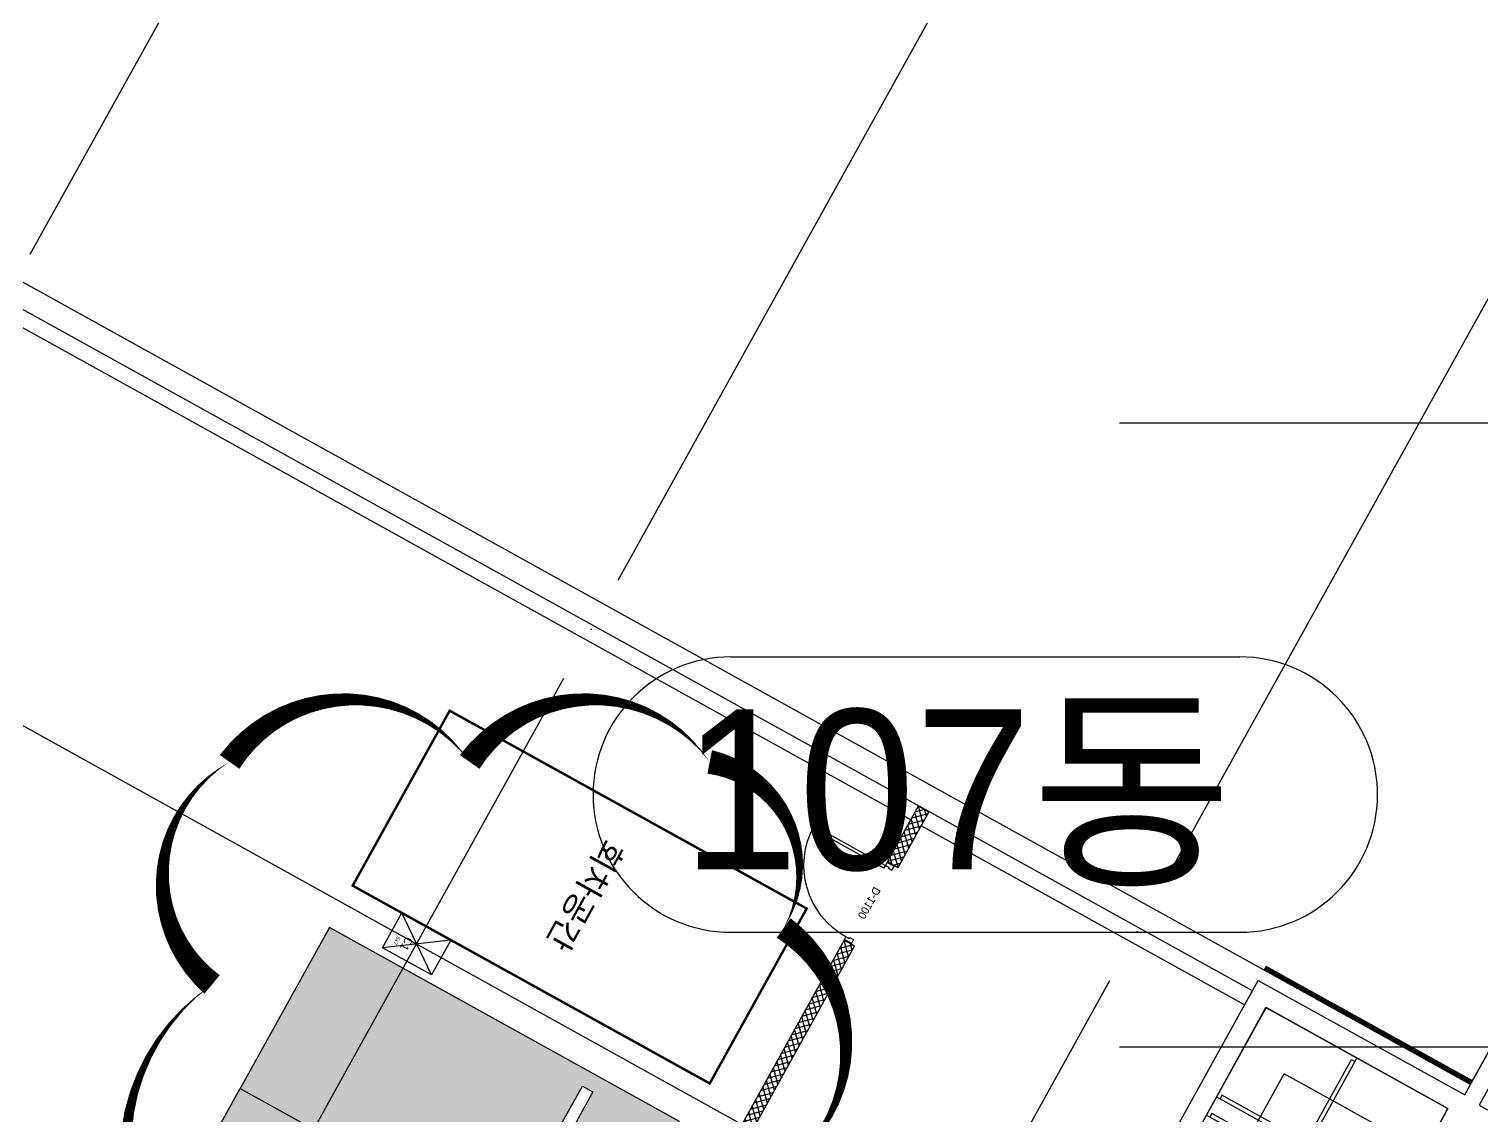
# Model space of a CAD drawing. Header units: millimetres. Extents: x -21000 to 567700, y 435000 to 850800.
# Drawn here: x 337248 to 355402, y 680978 to 694564 of the extents above; entities that cross this region are included whole.
import ezdxf
from ezdxf.enums import TextEntityAlignment as Align
from ezdxf.xclip import XClip

# ---------------------------------------------------------------- set-up
doc = ezdxf.new("R2010")
doc.units = ezdxf.units.MM
doc.header["$LTSCALE"] = 700
doc.header["$XCLIPFRAME"] = 2
for name, pattern in [('AB_Pbase$0$CON-107-B2F$0$HIDDEN', [9.525, 6.35, -3.175]), ('AB_Pbase$0$HIDDEN1', [0.375, 0.25, -0.125]), ('AB_Pbase$0$주차장기둥$0$CEN', [62, 60, -1, 0, -1])]:
    doc.linetypes.add(name, pattern=pattern)
doc.layers.get('0').update_dxf_attribs({"color": 2})
doc.layers.get('Defpoints').update_dxf_attribs({"color": 171})
for name, color, linetype, plot in [('AB_Pbase$0$CON-107-B2F$0$DEF', 181, 'AB_Pbase$0$CON-107-B2F$0$HIDDEN', False), ('AB_Pbase$0$Defponts', 161, 'Continuous', False), ('AB_Pbase$0$주차장기둥$0$DEFPOINT', 247, 'Continuous', False)]:
    doc.layers.add(name, color=color, linetype=linetype, plot=plot)
for name, color, linetype in [('AB_Pbase$0$ELE4', 4, 'Continuous'), ('AB_Pbase$0$ELE6', 6, 'Continuous'), ('AB_Pbase$0$ELE8', 8, 'Continuous'), ('AB_Pbase$0$FIN', 6, 'Continuous'), ('AB_Pbase$0$INSUL', 8, 'Continuous'), ('AB_Pbase$0$LEAD', 7, 'Continuous'), ('AB_Pbase$0$WAL', 3, 'Continuous'), ('AB_Pbase$0$WIN', 4, 'Continuous'), ('AB_Pbase$0$WIN1', 1, 'Continuous'), ('AB_Pbase$0$주차-sol', 254, 'Continuous'), ('AB_Pbase$0$주차-일반', 9, 'Continuous'), ('AB_Pbase$0$주차-확장', 7, 'Continuous'), ('AB_Pbase$0$주차장기둥$0$CEN_P', 244, 'AB_Pbase$0$주차장기둥$0$CEN'), ('AB_Pbase$0$회차공간', 255, 'Continuous'), ('TEX', 3, 'Continuous')]:
    doc.layers.add(name, color=color, linetype=linetype)
doc.styles.add('AB_Pbase$0$돋움', font='')
doc.styles.add('AB_Pbase$0$주차장기둥$0$맑은 고딕', font='')
doc.styles.add('울릉도L', font='')
doc.styles.get('AB_Pbase$0$돋움').set_extended_font_data('Dotum')
doc.styles.get('AB_Pbase$0$주차장기둥$0$맑은 고딕').set_extended_font_data('Dotum')
doc.styles.get('울릉도L').set_extended_font_data('Dotum')

# ---------------------------------------------------------------- blocks, each defined once
blk = doc.blocks.new('동번호0611')
at = {"layer": 'TEX', "color": 1, "ltscale": 600}
for p, q in [((257488, -24281), (263849, -24281)), ((263849, -27724), (257488, -27724))]:
    blk.add_line(p, q, dxfattribs=at)
for centre, start, end in [((257488, -26002), 90, 270), ((263849, -26002), 270, 90)]:
    blk.add_arc(centre, 1721, start, end, dxfattribs=at)
at = {"layer": 'TEX', "ltscale": 600, "style": '울릉도L'}
blk.add_text('107동', height=2000, dxfattribs=at).set_placement((260318, -25972), align=Align.MIDDLE)
blk = doc.blocks.new('AB_Pbase$0$Door_s_1100')
at = {"layer": 'AB_Pbase$0$Defponts'}
for p, q in [((-10, 0), (-10, 100)), ((1110, 0), (1110, 100))]:
    blk.add_line(p, q, dxfattribs=at)
at = {"layer": 'AB_Pbase$0$WIN'}
for points in [[(40, 100), (80, 100), (80, 1120), (40, 1120)], [(55, 55), (55, 0), (0, 0), (0, 100), (40, 100), (40, 55)], [(1045, 55), (1045, 0), (1100, 0), (1100, 100), (1060, 100), (1060, 55)]]:
    blk.add_lwpolyline(points, close=True, dxfattribs=at)
at = {"layer": 'AB_Pbase$0$WIN1'}
blk.add_arc((40, 100), 1020, 0, 90, dxfattribs=at)
at = {"layer": 'AB_Pbase$0$Defponts', "style": 'AB_Pbase$0$돋움'}
blk.add_text('D-1100', height=100, dxfattribs=at).set_placement((550, 50), align=Align.MIDDLE)
blk = doc.blocks.new('AB_Pbase$0$20160212_34980', base_point=(54476081, -70515734))
at = {"layer": 'AB_Pbase$0$WIN', "rotation": 125.1554939794611}
blk.add_blockref('AB_Pbase$0$Door_s_1100', (54476081, -70515734), dxfattribs=at)
blk = doc.blocks.new('AB_Pbase$0$CON-107-B2F')
for p, q in [((-250, 250), (9881, 250)), ((5280, 0), (9880, 0)), ((9880, 0), (9880, -2600)), ((9880, -2600), (5280, -2600))]:
    blk.add_line(p, q)
at = {"layer": 'AB_Pbase$0$CON-107-B2F$0$DEF'}
for p, q in [((10281, -2700), (10950, -2700)), ((10950, -2920), (10105, -2920)), ((10105, -2920), (10105, -3150))]:
    blk.add_line(p, q, dxfattribs=at)
blk.add_lwpolyline([(9881, 250), (10130, 250), (10130, -2700), (10280, -2700)], dxfattribs=at)
blk = doc.blocks.new('AB_Pbase$0$CON-107-B1F')
blk.add_blockref('AB_Pbase$0$CON-107-B2F', (0, 0))
blk = doc.blocks.new('AB_Pbase$0$지하1층 동골조')
at = {"rotation": 60.99999813643144}
blk.add_blockref('AB_Pbase$0$CON-107-B1F', (200969, 33725), dxfattribs=at)
blk = doc.blocks.new('AB_Pbase$0$AB_Pbase_지하1층_골조')
for p, q in [((355260, 681372), (362892, 695141)), ((355260, 681372), (331496, 694545)), ((352534, 682540), (331613, 694137)), ((352534, 682540), (352486, 682453))]:
    blk.add_line(p, q)
blk = doc.blocks.new('AB_Pbase$0$주차장기둥$0$cen 2bl 지하')
at = {"layer": 'AB_Pbase$0$주차장기둥$0$CEN_P', "color": 5}
for p, q in [((-17986, 66583), (-17986, 259281)), ((-9586, 66583), (-9586, 259250)), ((-1786, 66583), (-1786, 259221)), ((-132796, 191583), (3835, 191583))]:
    blk.add_line(p, q, dxfattribs=at)
at = {"layer": 'AB_Pbase$0$주차장기둥$0$CEN_P'}
for p, q in [((-5061, 201537), (74743, 245773)), ((-1280, 194715), (78524, 238951))]:
    blk.add_line(p, q, dxfattribs=at)
blk = doc.blocks.new('AB_Pbase$0$주차장기둥$0$p기둥 5x7')
blk.add_lwpolyline([(-250, 350), (250, 350), (250, -350), (-250, -350)], close=True)
at = {"layer": 'AB_Pbase$0$주차장기둥$0$DEFPOINT'}
for p, q in [((250, 350), (-250, -350)), ((-250, 350), (250, -350))]:
    blk.add_line(p, q, dxfattribs=at)
at = {"layer": 'AB_Pbase$0$주차장기둥$0$DEFPOINT', "color": 6, "style": 'AB_Pbase$0$주차장기둥$0$맑은 고딕'}
for s, height, p in [('C1', 100, (-24, -160)), ('5x7', 50, (29, -259))]:
    blk.add_text(s, height=height, rotation=0, dxfattribs=at).set_placement(p)
blk = doc.blocks.new('AB_Pbase$0$주차장기둥')
for name, p, rotation in [('AB_Pbase$0$주차장기둥$0$cen 2bl 지하', (36992, -11667), 1.99999810188403), ('AB_Pbase$0$주차장기둥$0$p기둥 5x7', (20726, 179465), 271.9999981018843)]:
    blk.add_blockref(name, p, dxfattribs=dict(rotation=rotation))
blk = doc.blocks.new('AB_Pbase$0$주차확장')
at = {"layer": 'AB_Pbase$0$주차-sol'}
h = blk.add_hatch(color=252, dxfattribs=at)
h.paths.add_polyline_path([(1525, -3825), (2275, -3825), (2275, -3975), (1525, -3975)], flags=16)
edge = h.paths.add_edge_path()
edge.add_line((0, -5100), (2500, -5100))
edge.add_line((2500, -5100), (2500, 0))
edge.add_line((2500, 0), (0, 0))
edge.add_line((0, 0), (0, -5100))
h.paths.add_polyline_path([(225, -3975), (225, -3825), (975, -3825), (975, -3975)])
at = {"layer": 'AB_Pbase$0$주차-확장'}
blk.add_lwpolyline([(0, 0), (0, -5100), (2500, -5100), (2500, 0)], close=True, dxfattribs=at)
at = {"layer": 'AB_Pbase$0$주차-확장', "ltscale": 600}
for points in [[(975, -3975), (975, -3825), (225, -3825), (225, -3975)], [(1525, -3975), (1525, -3825), (2275, -3825), (2275, -3975)]]:
    blk.add_lwpolyline(points, close=True, dxfattribs=at)
blk = doc.blocks.new('AB_Pbase$0$AB_Pbase-주차일반')
at = {"layer": 'AB_Pbase$0$주차-sol'}
h = blk.add_hatch(color=254, dxfattribs=at)
h.dxf.hatch_style = 1
h.paths.add_polyline_path([(0, 0), (-2300, 0), (-2300, -5000), (0, -5000)])
h.paths.add_polyline_path([(-200, -3725), (-200, -3875), (-950, -3875), (-950, -3725)], flags=16)
h.paths.add_polyline_path([(-1350, -3725), (-1350, -3875), (-2100, -3875), (-2100, -3725)], flags=16)
at = {"layer": 'AB_Pbase$0$주차-일반', "color": 6}
for points in [[(0, 0), (0, -5000), (-2300, -5000), (-2300, 0)], [(-1350, -3875), (-1350, -3725), (-2100, -3725), (-2100, -3875)], [(-950, -3875), (-950, -3725), (-200, -3725), (-200, -3875)]]:
    blk.add_lwpolyline(points, close=True, dxfattribs=at)
blk = doc.blocks.new('AB_Pbase$0$pppaaa_1_1')
at = {"layer": 'AB_Pbase$0$회차공간', "linetype": 'AB_Pbase$0$HIDDEN1', "ltscale": 10, "const_width": 30}
blk.add_lwpolyline([(341292, 683856), (342504, 686043), (346965, 683570), (345753, 681384)], close=True, dxfattribs=at)
at = {"layer": 'AB_Pbase$0$주차-일반', "xscale": -1, "rotation": 60.99999451384618}
blk.add_blockref('AB_Pbase$0$AB_Pbase-주차일반', (339886, 681320), dxfattribs=at)
at = {"layer": 'AB_Pbase$0$주차-확장', "xscale": -1, "rotation": 60.99996795485365}
blk.add_blockref('AB_Pbase$0$주차확장', (339886, 681320), dxfattribs=at)
at = {"layer": 'AB_Pbase$0$회차공간', "style": 'AB_Pbase$0$돋움'}
blk.add_text('회차공간', height=300, rotation=241, dxfattribs=at).set_placement((344433, 684468))
blk = doc.blocks.new('AB_Pbase$0$arrow1')
for p, q in [((0, 0), (0.286, 0.501)), ((0, 0), (0.286, -0.501)), ((0.165, 0), (0.41, 0.429)), ((0.165, 0), (0.41, -0.429)), ((0.286, 0.501), (0.41, 0.43)), ((0.286, -0.501), (0.41, -0.43))]:
    blk.add_line(p, q)
blk = doc.blocks.new('AB_Pbase$0$stair-지하1층_(한단뒤로)')
at = {"layer": 'AB_Pbase$0$ELE4'}
for p, q in [((-3355, 2600), (-3355, 1400)), ((-3095, 2600), (-3095, 1400)), ((-2835, 2600), (-2835, 1400)), ((-2575, 2600), (-2575, 1400)), ((-2315, 2600), (-2315, 1400)), ((-2055, 2600), (-2055, 1400)), ((-1795, 2600), (-1795, 1400)), ((-1535, 2600), (-1535, 1400)), ((-1275, 2600), (-1275, 1400)), ((-1275, 1330), (-3350, 1330)), ((-3095, 1350), (-3095, 1330)), ((-2835, 1350), (-2835, 1330)), ((-2575, 1350), (-2575, 1330)), ((-2315, 1350), (-2315, 1330)), ((-2055, 1350), (-2055, 1330)), ((-1795, 1350), (-1795, 1330)), ((-1535, 1350), (-1535, 1330)), ((-1275, 1250), (-1275, 1350)), ((-1275, 1300), (-1250, 1300)), ((-1200, 1300), (0, 1300)), ((-1275, 1270), (-3350, 1270)), ((-2980, 1250), (-2980, 1270)), ((-2980, 0), (-2980, 1200)), ((-2710, 1250), (-2710, 1270)), ((-2710, 0), (-2710, 1200)), ((-2440, 0), (-2440, 1200)), ((-2315, 1250), (-2315, 1270)), ((-2315, 920), (-2315, 1200)), ((-2055, 1250), (-2055, 1270)), ((-2055, 347), (-2055, 1200)), ((-1795, 1250), (-1795, 1270)), ((-1795, 0), (-1795, 1200)), ((-1535, 1250), (-1535, 1270)), ((-1535, 0), (-1535, 1200)), ((-1275, 0), (-1275, 1200)), ((-2170, 0), (-2170, 600))]:
    blk.add_line(p, q, dxfattribs=at)
at = {"layer": 'AB_Pbase$0$ELE6'}
for points in [[(-3355, 1450), (-3305, 1450), (-3305, 2550), (-3355, 2550)], [(-3095, 1450), (-3045, 1450), (-3045, 2550), (-3095, 2550)], [(-2835, 1450), (-2785, 1450), (-2785, 2550), (-2835, 2550)], [(-2575, 1450), (-2525, 1450), (-2525, 2550), (-2575, 2550)], [(-2315, 1450), (-2265, 1450), (-2265, 2550), (-2315, 2550)], [(-2055, 1450), (-2005, 1450), (-2005, 2550), (-2055, 2550)], [(-1795, 1450), (-1745, 1450), (-1745, 2550), (-1795, 2550)], [(-1535, 1450), (-1485, 1450), (-1485, 2550), (-1535, 2550)], [(-1275, 1450), (-1225, 1450), (-1225, 2550), (-1275, 2550)], [(-1150, 1300), (-1150, 1350), (-50, 1350), (-50, 1300)], [(-2980, 1150), (-2920, 1150), (-2920, 50), (-2980, 50)], [(-2710, 1150), (-2650, 1150), (-2650, 50), (-2710, 50)], [(-2440, 1150), (-2419, 1150)], [(-2315, 1150), (-2265, 1150), (-2265, 809)], [(-2055, 1150), (-2005, 1150), (-2005, 236)], [(-1795, 1150), (-1745, 1150), (-1745, 50), (-1795, 50)], [(-1535, 1150), (-1485, 1150), (-1485, 50), (-1535, 50)], [(-1275, 1150), (-1225, 1150), (-1225, 50), (-1275, 50)], [(-2390, 1085), (-2390, 50), (-2440, 50)], [(-2120, 621), (-2120, 594)], [(-2120, 491), (-2120, 50), (-2170, 50)]]:
    blk.add_lwpolyline(points, dxfattribs=at)
for points in [[(-1200, 1200), (-3400, 1200), (-3400, 1400), (-1200, 1400)], [(-1250, 1250), (-3350, 1250), (-3350, 1350), (-1250, 1350)]]:
    blk.add_lwpolyline(points, close=True, dxfattribs=at)
at = {"layer": 'AB_Pbase$0$LEAD'}
for p, q in [((-3355, 2000), (-615, 2000)), ((-615, 600), (-615, 2000)), ((-2290, 600), (-2980, 600)), ((-615, 600), (-2050, 600))]:
    blk.add_line(p, q, dxfattribs=at)
at = {"layer": 'AB_Pbase$0$LEAD', "const_width": 39.5}
for points in [[(-3355, 1980, -1), (-3355, 2020, -1)], [(-2980, 580, -1), (-2980, 620, -1)]]:
    blk.add_lwpolyline(points, format="xyb", close=True, dxfattribs=at)
at = {"layer": 'AB_Pbase$0$LEAD'}
blk.add_lwpolyline([(-2496, 1320), (-2188, 638), (-2268, 558), (-2072, 642), (-2152, 562), (-1844, -120)], dxfattribs=at)
at = {"layer": 'Defpoints'}
blk.add_lwpolyline([(-4600, 2600), (-4600, 0), (0, 0), (0, 2600)], close=True, dxfattribs=at)
at = {"layer": 'AB_Pbase$0$LEAD', "xscale": 225, "yscale": 225, "zscale": 225, "rotation": 180.0000000066403}
blk.add_blockref('AB_Pbase$0$arrow1', (-2290, 600), dxfattribs=at)
at = {"layer": 'AB_Pbase$0$LEAD', "extrusion": (0, 0, -1), "xscale": 225, "yscale": 225, "zscale": -225, "rotation": 179.9999999933594}
blk.add_blockref('AB_Pbase$0$arrow1', (2050, 600), dxfattribs=at)
blk = doc.blocks.new('AB_Pbase$0$CO_107-B-B1')
at = {"layer": 'AB_Pbase$0$INSUL'}
for p, q in [((5391, 5880), (5340, 5880)), ((5391, 2930), (5391, 5880))]:
    blk.add_line(p, q, dxfattribs=at)
blk.add_lwpolyline([(5341, 5880, 0.500912), (5352, 5871), (5379, 5879, -1.337394), (5379, 5861), (5352, 5869, 1.337395), (5352, 5851), (5379, 5859, -1.337395), (5379, 5841), (5352, 5849, 1.337394), (5352, 5831), (5379, 5839, -1.337394), (5379, 5821), (5352, 5829, 1.337393), (5352, 5811), (5379, 5819, -1.337394), (5379, 5801), (5352, 5809, 1.337395), (5352, 5791), (5379, 5799, -1.337395), (5379, 5781), (5352, 5789, 1.337395), (5352, 5771), (5379, 5779, -1.337395), (5379, 5761), (5352, 5769, 1.337394), (5352, 5751), (5379, 5759, -1.337394), (5379, 5741), (5352, 5749, 1.337395), (5352, 5731), (5379, 5739, -1.337395), (5379, 5721), (5352, 5729, 1.337394), (5352, 5711), (5379, 5719, -1.337394), (5379, 5701), (5352, 5709, 1.337395), (5352, 5691), (5379, 5699, -1.337395), (5379, 5681), (5352, 5689, 1.337394), (5352, 5671), (5379, 5679, -1.337394), (5379, 5661), (5352, 5669, 1.337394), (5352, 5651), (5379, 5659, -1.337395), (5379, 5641), (5352, 5649, 1.337395), (5352, 5631), (5379, 5639, -1.337395), (5379, 5621), (5352, 5629, 1.337395), (5352, 5611), (5379, 5619, -1.337395), (5379, 5601), (5352, 5609, 1.337395), (5352, 5591), (5379, 5599, -1.337394), (5379, 5581), (5352, 5589, 1.337394), (5352, 5571), (5379, 5579, -1.337395), (5379, 5561), (5352, 5569, 1.337395), (5352, 5551), (5379, 5559, -1.337395), (5379, 5541), (5352, 5549, 1.337394), (5352, 5531), (5379, 5539, -1.337394), (5379, 5521), (5352, 5529, 1.337394), (5352, 5511), (5379, 5519, -1.337394), (5379, 5501), (5352, 5509, 1.337394), (5352, 5491), (5379, 5499, -1.337395), (5379, 5481), (5352, 5489, 1.337395), (5352, 5471), (5379, 5479, -1.337395), (5379, 5461), (5352, 5469, 1.337394), (5352, 5451), (5379, 5459, -1.337394), (5379, 5441), (5352, 5449, 1.337394), (5352, 5431), (5379, 5439, -1.337393), (5379, 5421), (5352, 5429, 1.337394), (5352, 5411), (5379, 5419, -1.337395), (5379, 5401), (5352, 5409, 1.337395), (5352, 5391), (5379, 5399, -1.337395), (5379, 5381), (5352, 5389, 1.337394), (5352, 5371), (5379, 5379, -1.337394), (5379, 5361), (5352, 5369, 1.337395), (5352, 5351), (5379, 5359, -1.337394), (5379, 5341), (5352, 5349, 1.337394), (5352, 5331), (5379, 5339, -1.337395), (5379, 5321), (5352, 5329, 1.337395), (5352, 5311), (5379, 5319, -1.337395), (5379, 5301), (5352, 5309, 1.337394), (5352, 5291), (5379, 5299, -1.337394), (5379, 5281), (5352, 5289, 1.337394), (5352, 5271), (5379, 5279, -1.337395), (5379, 5261), (5352, 5269, 1.337394), (5352, 5251), (5379, 5259, -1.337394), (5379, 5241), (5352, 5249, 1.337394), (5352, 5231), (5379, 5239, -1.337394), (5379, 5221), (5352, 5229, 1.337394), (5352, 5211), (5379, 5219, -1.337394), (5379, 5201), (5352, 5209, 1.337394), (5352, 5191), (5379, 5199, -1.337394), (5379, 5181), (5352, 5189, 1.337395), (5352, 5171), (5379, 5179, -1.337395), (5379, 5161), (5352, 5169, 1.337394), (5352, 5151), (5379, 5159, -1.337394), (5379, 5141), (5352, 5149, 1.337394), (5352, 5131), (5379, 5139, -1.337394), (5379, 5121), (5352, 5129, 1.337394), (5352, 5111), (5379, 5119, -1.337394), (5379, 5101), (5352, 5109, 1.337394), (5352, 5091), (5379, 5099, -1.337394), (5379, 5081), (5352, 5089, 1.337394), (5352, 5071), (5379, 5079, -1.337394), (5379, 5061), (5352, 5069, 1.337394), (5352, 5051), (5379, 5059, -1.337393), (5379, 5041), (5352, 5049, 1.337394), (5352, 5031), (5379, 5039, -1.337394), (5379, 5021), (5352, 5029, 1.337394), (5352, 5011), (5379, 5019, -1.337394), (5379, 5001), (5352, 5009, 1.337394), (5352, 4991), (5379, 4999, -1.337394), (5379, 4981), (5352, 4989, 1.337394), (5352, 4971), (5379, 4979, -1.337394), (5379, 4961), (5352, 4969, 1.337394), (5352, 4951), (5379, 4959, -1.337394), (5379, 4941), (5352, 4949, 1.337394), (5352, 4931), (5379, 4939, -1.337395), (5379, 4921), (5352, 4929, 1.337394), (5352, 4911), (5379, 4919, -1.337394), (5379, 4901), (5352, 4909, 1.337395), (5352, 4891), (5379, 4899, -1.337394), (5379, 4881), (5352, 4889, 1.337394), (5352, 4871), (5379, 4879, -1.337395), (5379, 4861), (5352, 4869, 1.337394), (5352, 4851), (5379, 4859, -1.337394), (5379, 4841), (5352, 4849, 1.337394), (5352, 4831), (5379, 4839, -1.337394), (5379, 4821), (5352, 4829, 1.337394), (5352, 4811), (5379, 4819, -1.337394), (5379, 4801), (5352, 4809, 1.337395), (5352, 4791), (5379, 4799, -1.337395), (5379, 4781), (5352, 4789, 1.337395), (5352, 4771), (5379, 4779, -1.337395), (5379, 4761), (5352, 4769, 1.337394), (5352, 4751), (5379, 4759, -1.337394), (5379, 4741), (5352, 4749, 1.337395), (5352, 4731), (5379, 4739, -1.337395), (5379, 4721), (5352, 4729, 1.337395), (5352, 4711), (5379, 4719, -1.337395), (5379, 4701), (5352, 4709, 1.337394), (5352, 4691), (5379, 4699, -1.337394), (5379, 4681), (5352, 4689, 1.337394), (5352, 4671), (5379, 4679, -1.337394), (5379, 4661), (5352, 4669, 1.337395), (5352, 4651), (5379, 4659, -1.337396), (5379, 4641), (5352, 4649, 1.337395), (5352, 4631), (5379, 4639, -1.337395), (5379, 4621), (5352, 4629, 1.337394), (5352, 4611), (5379, 4619, -1.337394), (5379, 4601), (5352, 4609, 1.337395), (5352, 4591), (5379, 4599, -1.337395), (5379, 4581), (5352, 4589, 1.337396), (5352, 4571), (5379, 4579, -1.337395), (5379, 4561), (5352, 4569, 1.337395), (5352, 4551), (5379, 4559, -1.337395), (5379, 4541), (5352, 4549, 1.337394), (5352, 4531), (5379, 4539, -1.337394), (5379, 4521), (5352, 4529, 1.337394), (5352, 4511), (5379, 4519, -1.337393), (5379, 4501), (5352, 4509, 1.337394), (5352, 4491), (5379, 4499, -1.337395), (5379, 4481), (5352, 4489, 1.337394), (5352, 4471), (5379, 4479, -1.337394), (5379, 4461), (5352, 4469, 1.337394), (5352, 4451), (5379, 4459, -1.337394), (5379, 4441), (5352, 4449, 1.337394), (5352, 4431), (5379, 4439, -1.337394), (5379, 4421), (5352, 4429, 1.337393), (5352, 4411), (5379, 4419, -1.337394), (5379, 4401), (5352, 4409, 1.337395), (5352, 4391), (5379, 4399, -1.337395), (5379, 4381), (5352, 4389, 1.337394), (5352, 4371), (5379, 4379, -1.337394), (5379, 4361), (5352, 4369, 1.337394), (5352, 4351), (5379, 4359, -1.337395), (5379, 4341), (5352, 4349, 1.337395), (5352, 4331), (5379, 4339, -1.337395), (5379, 4321), (5352, 4329, 1.337394), (5352, 4311), (5379, 4319, -1.337394), (5379, 4301), (5352, 4309, 1.337394), (5352, 4291), (5379, 4299, -1.337394), (5379, 4281), (5352, 4289, 1.337394), (5352, 4271), (5379, 4279, -1.337394), (5379, 4261), (5352, 4269, 1.337395), (5352, 4251), (5379, 4259, -1.337395), (5379, 4241), (5352, 4249, 1.337394), (5352, 4231), (5379, 4239, -1.337394), (5379, 4221), (5352, 4229, 1.337395), (5352, 4211), (5379, 4219, -1.337394), (5379, 4201), (5352, 4209, 1.337394), (5352, 4191), (5379, 4199, -1.337396), (5379, 4181), (5352, 4189, 1.337395), (5352, 4171), (5379, 4179, -1.337395), (5379, 4161), (5352, 4169, 1.337394), (5352, 4151), (5379, 4159, -1.337394), (5379, 4141), (5352, 4149, 1.337394), (5352, 4131), (5379, 4139, -1.337395), (5379, 4121), (5352, 4129, 1.337395), (5352, 4111), (5379, 4119, -1.337394), (5379, 4101), (5352, 4109, 1.337395), (5352, 4091), (5379, 4099, -1.337395), (5379, 4081), (5352, 4089, 1.337394), (5352, 4071), (5379, 4079, -1.337394), (5379, 4061), (5352, 4069, 1.337394), (5352, 4051), (5379, 4059, -1.337395), (5379, 4041), (5352, 4049, 1.337395), (5352, 4031), (5379, 4039, -1.337394), (5379, 4021), (5352, 4029, 1.337395), (5352, 4011), (5379, 4019, -1.337395), (5379, 4001), (5352, 4009, 1.337394), (5352, 3991), (5379, 3999, -1.337394), (5379, 3981), (5352, 3989, 1.337394), (5352, 3971), (5379, 3979, -1.337395), (5379, 3961), (5352, 3969, 1.337395), (5352, 3951), (5379, 3959, -1.337394), (5379, 3941), (5352, 3949, 1.337394), (5352, 3931), (5379, 3939, -1.337394), (5379, 3921), (5352, 3929, 1.337394), (5353, 3911), (5379, 3919, -1.337394), (5379, 3901), (5353, 3909, 1.337394), (5353, 3891), (5379, 3899, -1.337395), (5379, 3881), (5353, 3889, 1.337394), (5353, 3871), (5379, 3879, -1.337394), (5379, 3861), (5353, 3869, 1.337395), (5353, 3851), (5379, 3859, -1.337395), (5379, 3841), (5353, 3849, 1.337394), (5353, 3831), (5379, 3839, -1.337394), (5379, 3821), (5353, 3829, 1.337395), (5353, 3811), (5379, 3819, -1.337396), (5379, 3801), (5353, 3809, 1.337395), (5353, 3791), (5379, 3799, -1.337394), (5379, 3781), (5353, 3789, 1.337394), (5353, 3771), (5379, 3779, -1.337394), (5379, 3761), (5353, 3769, 1.337395), (5353, 3751), (5379, 3759, -1.337395), (5379, 3741), (5353, 3749, 1.337394), (5353, 3731), (5379, 3739, -1.337394), (5379, 3721), (5353, 3729, 1.337395), (5353, 3711), (5379, 3719, -1.337395), (5379, 3701), (5353, 3709, 1.337394), (5353, 3691), (5379, 3699, -1.337394), (5379, 3681), (5353, 3689, 1.337395), (5353, 3671), (5379, 3679, -1.337394), (5379, 3661), (5353, 3669, 1.337394), (5353, 3651), (5379, 3659, -1.337394), (5379, 3641), (5353, 3649, 1.337394), (5353, 3631), (5379, 3639, -1.337394), (5379, 3621), (5353, 3629, 1.337395), (5353, 3611), (5379, 3619, -1.337394), (5379, 3601), (5353, 3609, 1.337394), (5353, 3591), (5379, 3599, -1.337394), (5379, 3581), (5353, 3589, 1.337395), (5353, 3571), (5379, 3579, -1.337395), (5379, 3561), (5353, 3569, 1.337395), (5353, 3551), (5379, 3559, -1.337395), (5379, 3541), (5353, 3549, 1.337395), (5353, 3531), (5379, 3539, -1.337394), (5379, 3521), (5353, 3529, 1.337394), (5353, 3511), (5379, 3519, -1.337395), (5379, 3501), (5353, 3509, 1.337395), (5353, 3491), (5379, 3499, -1.337394), (5379, 3481), (5353, 3489, 1.337394), (5353, 3471), (5379, 3479, -1.337394), (5379, 3461), (5353, 3469, 1.337394), (5353, 3451), (5379, 3459, -1.337394), (5379, 3441), (5353, 3449, 1.337395), (5353, 3431), (5379, 3439, -1.337394), (5379, 3421), (5353, 3429, 1.337394), (5353, 3411), (5379, 3419, -1.337395), (5379, 3401), (5353, 3409, 1.337394), (5353, 3391), (5379, 3399, -1.337394), (5379, 3381), (5353, 3389, 1.337394), (5353, 3371), (5379, 3379, -1.337394), (5379, 3361), (5353, 3369, 1.337395), (5353, 3351), (5379, 3359, -1.337395), (5379, 3341), (5353, 3349, 1.337395), (5353, 3331), (5379, 3339, -1.337395), (5379, 3321), (5353, 3329, 1.337394), (5353, 3311), (5379, 3319, -1.337394), (5379, 3301), (5353, 3309, 1.337394), (5353, 3291), (5379, 3299, -1.337393), (5379, 3281), (5353, 3289, 1.337394), (5353, 3271), (5379, 3279, -1.337395), (5379, 3261), (5353, 3269, 1.337395), (5353, 3251), (5379, 3259, -1.337395), (5379, 3241), (5353, 3249, 1.337394), (5353, 3231), (5379, 3239, -1.337394), (5379, 3221), (5353, 3229, 1.337394), (5353, 3211), (5379, 3219, -1.337394), (5379, 3201), (5353, 3209, 1.337394), (5353, 3191), (5379, 3199, -1.337394), (5379, 3181), (5353, 3189, 1.337394), (5353, 3171), (5379, 3179, -1.337394), (5379, 3161), (5353, 3169, 1.337394), (5353, 3151), (5379, 3159, -1.337395), (5379, 3141), (5353, 3149, 1.337395), (5353, 3131), (5379, 3139, -1.337395), (5379, 3121), (5353, 3129, 1.337395), (5353, 3111), (5379, 3119, -1.337394), (5379, 3101), (5353, 3109, 1.337394), (5353, 3091), (5379, 3099, -1.337394), (5379, 3081), (5353, 3089, 1.337395), (5353, 3071), (5379, 3079, -1.337395), (5379, 3061), (5353, 3069, 1.337394), (5353, 3051), (5379, 3059, -1.337394), (5379, 3041), (5353, 3049, 1.337395), (5353, 3031), (5379, 3039, -1.337395), (5379, 3021), (5353, 3029, 1.337394), (5353, 3011), (5379, 3019, -1.337394), (5379, 3001), (5353, 3009, 1.337394), (5353, 2991), (5379, 2999, -1.337394), (5379, 2981), (5353, 2989, 1.337395), (5353, 2971), (5379, 2979, -1.337396), (5379, 2961), (5353, 2969, 1.337395), (5353, 2951), (5379, 2959, -1.337394), (5379, 2941), (5353, 2949, 1.337394), (5353, 2931), (5379, 2939, -0.500912), (5391, 2930, -0.500912)], format="xyb", dxfattribs=at)
blk = doc.blocks.new('AB_Pbase')
at = {"layer": 'AB_Pbase$0$ELE8'}
h = blk.add_hatch(dxfattribs=at)
h.set_pattern_fill('NET', color=256, scale=20, angle=15.182184)
h.paths.add_polyline_path([(349356, 670616), (349486, 670544), (349932, 671348), (349802, 671421)])
h.paths.add_polyline_path([(348832, 669363), (348700, 669436), (348109, 668369), (348240, 668296)])
h.paths.add_polyline_path([(347686, 667254), (347613, 667123), (348864, 666430), (348936, 666561)])
h.paths.add_polyline_path([(348917, 669476), (348990, 669607), (350796, 668606), (351184, 669306), (349378, 670307), (349450, 670438), (351388, 669364), (350854, 668402)])
h.paths.add_polyline_path([(352627, 664515), (352758, 664442), (353941, 666576), (353810, 666649)])
h.paths.add_polyline_path([(351569, 665102), (351496, 664971), (352423, 664457), (352496, 664588)])
h.paths.add_polyline_path([(355059, 663167), (355304, 663032), (355231, 662900), (354986, 663036)])
h.paths.add_polyline_path([(355256, 660223), (355125, 660295), (356007, 661887), (356138, 661814)])
h.paths.add_polyline_path([(358051, 673846), (358555, 674755), (358424, 674828), (357920, 673918)])
h.paths.add_polyline_path([(357498, 672849), (357944, 673653), (357813, 673726), (357367, 672921)])
h.paths.add_polyline_path([(356969, 672204), (356824, 671942), (356955, 671869), (357100, 672131)])
h.paths.add_polyline_path([(358799, 675649), (358653, 675387), (358785, 675314), (358930, 675576)])
h.paths.add_polyline_path([(359914, 677661), (359196, 676366), (359328, 676293), (360045, 677588)])
h.paths.add_polyline_path([(358213, 679564), (359130, 681217), (357949, 681871), (357876, 681740), (357968, 681689), (358021, 681785), (358214, 681679), (358160, 681582), (358926, 681158), (358082, 679636)])
h.paths.add_polyline_path([(357159, 682138), (357232, 682269), (357153, 682312), (357080, 682181)])
h.paths.add_polyline_path([(363405, 683649), (363274, 683722), (363419, 683984), (363550, 683911)])
h.paths.add_polyline_path([(363948, 684629), (363817, 684701), (364646, 686197), (364777, 686124)])
edge = h.paths.add_edge_path()
edge.add_line((366713, 689596), (366581, 689669))
edge.add_line((366713, 689596), (365173, 686819))
edge.add_line((365173, 686819), (365042, 686892))
edge.add_line((365042, 686892), (366581, 689669))
edge = h.paths.add_edge_path()
edge.add_line((366979, 690386), (369448, 694841))
edge.add_line((369448, 694841), (369620, 694841))
edge.add_line((369620, 694841), (367110, 690313))
edge = h.paths.add_edge_path()
edge.add_line((367110, 690313), (366979, 690386))
h.paths.add_polyline_path([(347562, 683101), (347431, 683174), (338690, 667404), (341139, 666047), (341163, 666091), (341776, 665752), (341751, 665707), (345442, 663661), (345515, 663792), (338894, 667463), (343912, 676516), (347953, 674276), (348026, 674407), (343985, 676647)])
h.paths.add_polyline_path([(347974, 684153), (348362, 684853), (348493, 684780), (348105, 684081)])
at = {"layer": 'AB_Pbase$0$FIN'}
for p, q in [((348265, 684678), (331691, 693865)), ((352437, 682365), (348396, 684605))]:
    blk.add_line(p, q, dxfattribs=at)
at = {"layer": 'AB_Pbase$0$WAL'}
for points in [[(347974, 684153), (348362, 684853), (348493, 684780), (348105, 684081)], [(347953, 674276), (348026, 674407), (343985, 676647), (347562, 683101), (347431, 683174), (338690, 667404), (341139, 666047), (341163, 666091), (341776, 665752), (341751, 665707), (345442, 663661), (345515, 663792), (338894, 667463), (343912, 676516)]]:
    blk.add_lwpolyline(points, close=True, dxfattribs=at)
for name, p, rotation in [('AB_Pbase$0$AB_Pbase_지하1층_골조', (0, 0), 359.9999999999999), ('AB_Pbase$0$주차장기둥', (231893, 539971), 329.0000000345588), ('AB_Pbase$0$지하1층 동골조', (146945, 639965), 359.9999999999994)]:
    blk.add_blockref(name, p, dxfattribs=dict(rotation=rotation))
at = {"layer": 'AB_Pbase$0$ELE4'}
for name, p, rotation in [('AB_Pbase$0$CO_107-B-B1', (355234, 675281), 60.99999970085558), ('AB_Pbase$0$stair-지하1층_(한단뒤로)', (354978, 681071), 60.99999813644301)]:
    blk.add_blockref(name, p, dxfattribs=dict(at, rotation=rotation))
at = {"layer": 'AB_Pbase$0$WAL'}
ref = blk.add_blockref('AB_Pbase$0$pppaaa_1_1', (0, 0), dxfattribs=dict(at, rotation=359.9999999999999))
XClip(ref).set_block_clipping_path([(-396188.9384898804, 0.0133324571), (493845.7278262604, 839949.4046300659)])
at = {"layer": 'AB_Pbase$0$WAL', "xscale": -1, "rotation": 186.1554241309239}
blk.add_blockref('AB_Pbase$0$20160212_34980', (348057, 684096), dxfattribs=at)

msp = doc.modelspace()

# ---------------------------------------------------------------- block references
ref = msp.add_blockref('AB_Pbase', (0, 0))
XClip(ref).set_block_clipping_path([(-0.000000015, 445500.0000000148), (493845.7187941075, 839949.3912975936)])

# ---------------------------------------------------------------- next in the draw order: linework, layer by layer
at = {"layer": 'Defpoints', "elevation": 0}
msp.add_lwpolyline([(339535, 678469, 0, 300, 0.520567), (342535, 678469, 0, 300, 0.520567), (345535, 678469, 0, 300, 0.520567), (346677, 680327, 0, 300, 0.520567), (346677, 683327, 0, 300, 0.520567), (345753, 685403, 0, 300, 0.520567), (342753, 685403, 0, 300, 0.520567), (339753, 685403, 0, 300, 0.520567), (339535, 682621, 0, 300, 0.520567)], format="xyseb", close=True, dxfattribs=at)

# ---------------------------------------------------------------- next in the draw order: block references
msp.add_blockref('동번호0611', (88528, 710996))

doc.saveas('drawing.dxf')
